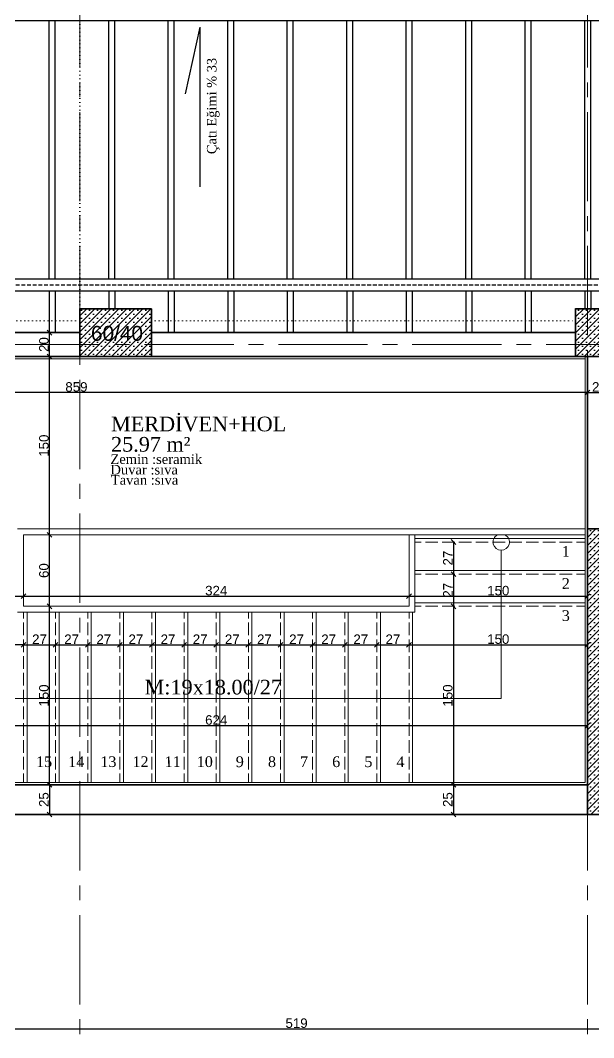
# Model space of a CAD drawing. Header units: centimetres. Extents: x 14449 to 53524, y -19051 to -10746.
# Drawn here: x 38182 to 38664, y -12496 to -11641 of the extents above; entities that cross this region are included whole.
import ezdxf

# ---------------------------------------------------------------- set-up
doc = ezdxf.new("R2010")
doc.units = ezdxf.units.CM
for name, pattern in [('CENTER2', [112.5, 75, -12.5, 12.5, -12.5]), ('DOT2', [3.175, 0, -3.175]), ('HIDDEN2', [4.7625, 3.175, -1.5875]), ('IZDUSUM1', [20, 7.5, -5, 7.5, 0])]:
    doc.linetypes.add(name, pattern=pattern)
for name, color, linetype, lineweight in [('P-AKS', 255, 'Continuous', 5), ('P-KİRİŞ', 130, 'DOT2', 5), ('P-KOLON', 255, 'Continuous', 35), ('P-TARAMA', 252, 'Continuous', 5), ('P-ÖLÇÜ İÇ', 243, 'Continuous', 0), ('rtm-duv tugla', 22, 'Continuous', 35), ('rtm-merdiven', 220, 'Continuous', 20), ('rtm-merdiven izdusum', 254, 'IZDUSUM1', 15), ('rtm-merdiven yazı', 7, 'Continuous', 20), ('rtm-mhl-yazı-malzeme', 7, 'Continuous', 13), ('rtm-plan katmanı-03', 233, 'Continuous', 30), ('rtm-plan katmanı-04', 33, 'Continuous', 25), ('rtm-sembol ok', 7, 'Continuous', 20), ('rtm-sıva', 252, 'Continuous', 15)]:
    doc.layers.add(name, color=color, linetype=linetype, lineweight=lineweight)
doc.styles.add('arial_1_18', font='arial.ttf', dxfattribs={"height": 0.2})
doc.styles.get("Standard").update_dxf_attribs({"font": 'arial.ttf'})
doc.styles.add('times new roman_1_18', font='times.ttf', dxfattribs={"height": 0.2})
doc.styles.add('VAZ-OLCU', font='times.ttf', dxfattribs={"height": 60})
doc.styles.add('ölçü', font='times.ttf', dxfattribs={"height": 10})
doc.dimstyles.new('İÇ ÖLÇÜ', dxfattribs={"dimtxt": 8, "dimasz": 4, "dimexe": 1.25, "dimexo": 0.625, "dimtad": 1, "dimdec": 0, "dimtxsty": 'Standard', "dimblk": 'OBLIQUE', "dimcen": 2.5, "dimse1": 1, "dimse2": 1, "dimclrd": 256, "dimclrt": 256, "dimadec": 0, "dimazin": 0, "dimtfac": 1, "dimtdec": 0, "dimtmove": 1, "dimatfit": 3, "dimldrblk": 'OBLIQUE', "dimfxl": 1, "dimarcsym": 0})
pattern_1 = [(45, (6137.022, -2421.1107), (-3.36759605, 3.36759605), []), (45, (6140.39, -2421.1107), (-3.36759605, 3.36759605), [0, -4.7625])]

# ---------------------------------------------------------------- blocks, each defined once
blk = doc.blocks.new('YTUJ7U')
at = {"layer": 'P-AKS', "linetype": 'CENTER2'}
for points in [[(27580.62, -9962.63), (27580.62, -8554.55)], [(28007.12, -9962.63), (28007.12, -8554.55)], [(25834.86, -9295.51), (29322.56, -9295.51)], [(25834.86, -9690.51), (29322.56, -9690.51)]]:
    blk.add_lwpolyline(points, dxfattribs=at)
blk = doc.blocks.new('_Oblique')
at = {"color": 0, "linetype": 'ByBlock', "lineweight": -2}
blk.add_line((-0.5, -0.5), (0.5, 0.5), dxfattribs=at)
blk = doc.blocks.new('*D4626')
at = {"layer": 'Defpoints', "color": 0, "lineweight": 30, "transparency": 16777216}
for p in [(38034.72, -12233.37), (38658.72, -12233.37), (38658.72, -12233.37)]:
    blk.add_point(p, dxfattribs=at)
at = {"layer": 'P-ÖLÇÜ İÇ', "lineweight": -2, "transparency": 16777216}
blk.add_line((38034.72, -12233.37), (38658.72, -12233.37), dxfattribs=at)
at = {"layer": 'P-ÖLÇÜ İÇ', "lineweight": -2, "transparency": 16777216, "xscale": 4, "yscale": 4, "zscale": 4, "rotation": 180}
blk.add_blockref('_Oblique', (38034.72, -12233.37), dxfattribs=at)
at = {"layer": 'P-ÖLÇÜ İÇ', "lineweight": -2, "transparency": 16777216, "xscale": 4, "yscale": 4, "zscale": 4}
blk.add_blockref('_Oblique', (38658.72, -12233.37), dxfattribs=at)
at = {"layer": 'P-ÖLÇÜ İÇ', "transparency": 16777216, "insert": (38346.72, -12228.66), "char_height": 8, "attachment_point": 5}
blk.add_mtext('624', dxfattribs=at)
blk = doc.blocks.new('*D4641')
at = {"layer": 'Defpoints', "color": 0, "lineweight": 30, "transparency": 16777216}
for p in [(38658.72, -11953.43), (38678.72, -11953.43), (38678.72, -11953.43)]:
    blk.add_point(p, dxfattribs=at)
at = {"layer": 'P-ÖLÇÜ İÇ', "lineweight": -2, "transparency": 16777216}
blk.add_line((38658.72, -11953.43), (38678.72, -11953.43), dxfattribs=at)
at = {"layer": 'P-ÖLÇÜ İÇ', "lineweight": -2, "transparency": 16777216, "xscale": 4, "yscale": 4, "zscale": 4, "rotation": 180}
blk.add_blockref('_Oblique', (38658.72, -11953.43), dxfattribs=at)
at = {"layer": 'P-ÖLÇÜ İÇ', "lineweight": -2, "transparency": 16777216, "xscale": 4, "yscale": 4, "zscale": 4}
blk.add_blockref('_Oblique', (38678.72, -11953.43), dxfattribs=at)
at = {"layer": 'P-ÖLÇÜ İÇ', "transparency": 16777216, "insert": (38668.72, -11948.72), "char_height": 8, "attachment_point": 5}
blk.add_mtext('20', dxfattribs=at)
blk = doc.blocks.new('*D4642')
at = {"layer": 'Defpoints', "color": 0, "lineweight": 30, "transparency": 16777216}
for p in [(37799.72, -11953.43), (37799.72, -11953.43), (38658.72, -11953.43)]:
    blk.add_point(p, dxfattribs=at)
at = {"layer": 'P-ÖLÇÜ İÇ', "lineweight": -2, "transparency": 16777216}
blk.add_line((38658.72, -11953.43), (37799.72, -11953.43), dxfattribs=at)
at = {"layer": 'P-ÖLÇÜ İÇ', "lineweight": -2, "transparency": 16777216, "xscale": 4, "yscale": 4, "zscale": 4, "rotation": 180}
blk.add_blockref('_Oblique', (37799.72, -11953.43), dxfattribs=at)
at = {"layer": 'P-ÖLÇÜ İÇ', "lineweight": -2, "transparency": 16777216, "xscale": 4, "yscale": 4, "zscale": 4}
blk.add_blockref('_Oblique', (38658.72, -11953.43), dxfattribs=at)
at = {"layer": 'P-ÖLÇÜ İÇ', "transparency": 16777216, "insert": (38229.22, -11948.72), "char_height": 8, "attachment_point": 5}
blk.add_mtext('859', dxfattribs=at)
blk = doc.blocks.new('*D4627')
at = {"layer": 'Defpoints', "color": 0, "lineweight": 30, "transparency": 16777216}
for p in [(38206.65, -12133.05), (38206.65, -12133.05), (38206.65, -12283.05)]:
    blk.add_point(p, dxfattribs=at)
at = {"layer": 'P-ÖLÇÜ İÇ', "lineweight": -2, "transparency": 16777216}
blk.add_line((38206.65, -12283.05), (38206.65, -12133.05), dxfattribs=at)
at = {"layer": 'P-ÖLÇÜ İÇ', "lineweight": -2, "transparency": 16777216, "xscale": 4, "yscale": 4, "zscale": 4}
for p, rotation in [((38206.65, -12133.05), 90), ((38206.65, -12283.05), 270)]:
    blk.add_blockref('_Oblique', p, dxfattribs=dict(at, rotation=rotation))
at = {"layer": 'P-ÖLÇÜ İÇ', "transparency": 16777216, "insert": (38201.94, -12208.05), "char_height": 8, "attachment_point": 5, "rotation": 90}
blk.add_mtext('150', dxfattribs=at)
blk = doc.blocks.new('*D4628')
at = {"layer": 'Defpoints', "color": 0, "lineweight": 30, "transparency": 16777216}
for p in [(38206.65, -12283.05), (38206.65, -12308.05), (38206.65, -12308.05)]:
    blk.add_point(p, dxfattribs=at)
at = {"layer": 'P-ÖLÇÜ İÇ', "lineweight": -2, "transparency": 16777216}
blk.add_line((38206.65, -12283.05), (38206.65, -12308.05), dxfattribs=at)
at = {"layer": 'P-ÖLÇÜ İÇ', "lineweight": -2, "transparency": 16777216, "xscale": 4, "yscale": 4, "zscale": 4}
for p, rotation in [((38206.65, -12283.05), 90), ((38206.65, -12308.05), 270)]:
    blk.add_blockref('_Oblique', p, dxfattribs=dict(at, rotation=rotation))
at = {"layer": 'P-ÖLÇÜ İÇ', "transparency": 16777216, "insert": (38201.94, -12295.55), "char_height": 8, "attachment_point": 5, "rotation": 90}
blk.add_mtext('25', dxfattribs=at)
blk = doc.blocks.new('*D4629')
at = {"layer": 'Defpoints', "color": 0, "lineweight": 30, "transparency": 16777216}
for p in [(38206.65, -12073.05), (38206.65, -12073.05), (38206.65, -12133.05)]:
    blk.add_point(p, dxfattribs=at)
at = {"layer": 'P-ÖLÇÜ İÇ', "lineweight": -2, "transparency": 16777216}
blk.add_line((38206.65, -12133.05), (38206.65, -12073.05), dxfattribs=at)
at = {"layer": 'P-ÖLÇÜ İÇ', "lineweight": -2, "transparency": 16777216, "xscale": 4, "yscale": 4, "zscale": 4}
for p, rotation in [((38206.65, -12073.05), 90), ((38206.65, -12133.05), 270)]:
    blk.add_blockref('_Oblique', p, dxfattribs=dict(at, rotation=rotation))
at = {"layer": 'P-ÖLÇÜ İÇ', "transparency": 16777216, "insert": (38201.94, -12103.05), "char_height": 8, "attachment_point": 5, "rotation": 90}
blk.add_mtext('60', dxfattribs=at)
blk = doc.blocks.new('*D4630')
at = {"layer": 'Defpoints', "color": 0, "lineweight": 30, "transparency": 16777216}
for p in [(38206.65, -11923.05), (38206.65, -11923.05), (38206.65, -12073.05)]:
    blk.add_point(p, dxfattribs=at)
at = {"layer": 'P-ÖLÇÜ İÇ', "lineweight": -2, "transparency": 16777216}
blk.add_line((38206.65, -12073.05), (38206.65, -11923.05), dxfattribs=at)
at = {"layer": 'P-ÖLÇÜ İÇ', "lineweight": -2, "transparency": 16777216, "xscale": 4, "yscale": 4, "zscale": 4}
for p, rotation in [((38206.65, -11923.05), 90), ((38206.65, -12073.05), 270)]:
    blk.add_blockref('_Oblique', p, dxfattribs=dict(at, rotation=rotation))
at = {"layer": 'P-ÖLÇÜ İÇ', "transparency": 16777216, "insert": (38201.94, -11998.05), "char_height": 8, "attachment_point": 5, "rotation": 90}
blk.add_mtext('150', dxfattribs=at)
blk = doc.blocks.new('*D4631')
at = {"layer": 'Defpoints', "color": 0, "lineweight": 30, "transparency": 16777216}
for p in [(38206.65, -11903.05), (38206.65, -11903.05), (38206.65, -11923.05)]:
    blk.add_point(p, dxfattribs=at)
at = {"layer": 'P-ÖLÇÜ İÇ', "lineweight": -2, "transparency": 16777216}
blk.add_line((38206.65, -11923.05), (38206.65, -11903.05), dxfattribs=at)
at = {"layer": 'P-ÖLÇÜ İÇ', "lineweight": -2, "transparency": 16777216, "xscale": 4, "yscale": 4, "zscale": 4}
for p, rotation in [((38206.65, -11903.05), 90), ((38206.65, -11923.05), 270)]:
    blk.add_blockref('_Oblique', p, dxfattribs=dict(at, rotation=rotation))
at = {"layer": 'P-ÖLÇÜ İÇ', "transparency": 16777216, "insert": (38201.94, -11913.05), "char_height": 8, "attachment_point": 5, "rotation": 90}
blk.add_mtext('20', dxfattribs=at)
blk = doc.blocks.new('*D4601')
at = {"layer": 'Defpoints', "color": 0, "lineweight": 30, "transparency": 16777216}
for p in [(38184.72, -12165.39), (38211.72, -12165.39), (38211.72, -12165.39)]:
    blk.add_point(p, dxfattribs=at)
at = {"layer": 'P-ÖLÇÜ İÇ', "lineweight": -2, "transparency": 16777216}
blk.add_line((38184.72, -12165.39), (38211.72, -12165.39), dxfattribs=at)
at = {"layer": 'P-ÖLÇÜ İÇ', "lineweight": -2, "transparency": 16777216, "xscale": 4, "yscale": 4, "zscale": 4, "rotation": 180}
blk.add_blockref('_Oblique', (38184.72, -12165.39), dxfattribs=at)
at = {"layer": 'P-ÖLÇÜ İÇ', "lineweight": -2, "transparency": 16777216, "xscale": 4, "yscale": 4, "zscale": 4}
blk.add_blockref('_Oblique', (38211.72, -12165.39), dxfattribs=at)
at = {"layer": 'P-ÖLÇÜ İÇ', "transparency": 16777216, "insert": (38198.22, -12160.74), "char_height": 8, "attachment_point": 5}
blk.add_mtext('27', dxfattribs=at)
blk = doc.blocks.new('*D4602')
at = {"layer": 'Defpoints', "color": 0, "lineweight": 30, "transparency": 16777216}
for p in [(38211.72, -12165.39), (38238.72, -12165.39), (38238.72, -12165.39)]:
    blk.add_point(p, dxfattribs=at)
at = {"layer": 'P-ÖLÇÜ İÇ', "lineweight": -2, "transparency": 16777216}
blk.add_line((38211.72, -12165.39), (38238.72, -12165.39), dxfattribs=at)
at = {"layer": 'P-ÖLÇÜ İÇ', "lineweight": -2, "transparency": 16777216, "xscale": 4, "yscale": 4, "zscale": 4, "rotation": 180}
blk.add_blockref('_Oblique', (38211.72, -12165.39), dxfattribs=at)
at = {"layer": 'P-ÖLÇÜ İÇ', "lineweight": -2, "transparency": 16777216, "xscale": 4, "yscale": 4, "zscale": 4}
blk.add_blockref('_Oblique', (38238.72, -12165.39), dxfattribs=at)
at = {"layer": 'P-ÖLÇÜ İÇ', "transparency": 16777216, "insert": (38225.22, -12160.74), "char_height": 8, "attachment_point": 5}
blk.add_mtext('27', dxfattribs=at)
blk = doc.blocks.new('*D4603')
at = {"layer": 'Defpoints', "color": 0, "lineweight": 30, "transparency": 16777216}
for p in [(38238.72, -12165.39), (38265.72, -12165.39), (38265.72, -12165.39)]:
    blk.add_point(p, dxfattribs=at)
at = {"layer": 'P-ÖLÇÜ İÇ', "lineweight": -2, "transparency": 16777216}
blk.add_line((38238.72, -12165.39), (38265.72, -12165.39), dxfattribs=at)
at = {"layer": 'P-ÖLÇÜ İÇ', "lineweight": -2, "transparency": 16777216, "xscale": 4, "yscale": 4, "zscale": 4, "rotation": 180}
blk.add_blockref('_Oblique', (38238.72, -12165.39), dxfattribs=at)
at = {"layer": 'P-ÖLÇÜ İÇ', "lineweight": -2, "transparency": 16777216, "xscale": 4, "yscale": 4, "zscale": 4}
blk.add_blockref('_Oblique', (38265.72, -12165.39), dxfattribs=at)
at = {"layer": 'P-ÖLÇÜ İÇ', "transparency": 16777216, "insert": (38252.22, -12160.74), "char_height": 8, "attachment_point": 5}
blk.add_mtext('27', dxfattribs=at)
blk = doc.blocks.new('*D4604')
at = {"layer": 'Defpoints', "color": 0, "lineweight": 30, "transparency": 16777216}
for p in [(38265.72, -12165.39), (38292.72, -12165.39), (38292.72, -12165.39)]:
    blk.add_point(p, dxfattribs=at)
at = {"layer": 'P-ÖLÇÜ İÇ', "lineweight": -2, "transparency": 16777216}
blk.add_line((38265.72, -12165.39), (38292.72, -12165.39), dxfattribs=at)
at = {"layer": 'P-ÖLÇÜ İÇ', "lineweight": -2, "transparency": 16777216, "xscale": 4, "yscale": 4, "zscale": 4, "rotation": 180}
blk.add_blockref('_Oblique', (38265.72, -12165.39), dxfattribs=at)
at = {"layer": 'P-ÖLÇÜ İÇ', "lineweight": -2, "transparency": 16777216, "xscale": 4, "yscale": 4, "zscale": 4}
blk.add_blockref('_Oblique', (38292.72, -12165.39), dxfattribs=at)
at = {"layer": 'P-ÖLÇÜ İÇ', "transparency": 16777216, "insert": (38279.22, -12160.74), "char_height": 8, "attachment_point": 5}
blk.add_mtext('27', dxfattribs=at)
blk = doc.blocks.new('*D4614')
at = {"layer": 'Defpoints', "color": 0, "lineweight": 30, "transparency": 16777216}
for p in [(38292.72, -12165.39), (38319.72, -12165.39), (38319.72, -12165.39)]:
    blk.add_point(p, dxfattribs=at)
at = {"layer": 'P-ÖLÇÜ İÇ', "lineweight": -2, "transparency": 16777216}
blk.add_line((38292.72, -12165.39), (38319.72, -12165.39), dxfattribs=at)
at = {"layer": 'P-ÖLÇÜ İÇ', "lineweight": -2, "transparency": 16777216, "xscale": 4, "yscale": 4, "zscale": 4, "rotation": 180}
blk.add_blockref('_Oblique', (38292.72, -12165.39), dxfattribs=at)
at = {"layer": 'P-ÖLÇÜ İÇ', "lineweight": -2, "transparency": 16777216, "xscale": 4, "yscale": 4, "zscale": 4}
blk.add_blockref('_Oblique', (38319.72, -12165.39), dxfattribs=at)
at = {"layer": 'P-ÖLÇÜ İÇ', "transparency": 16777216, "insert": (38306.22, -12160.74), "char_height": 8, "attachment_point": 5}
blk.add_mtext('27', dxfattribs=at)
blk = doc.blocks.new('*D4615')
at = {"layer": 'Defpoints', "color": 0, "lineweight": 30, "transparency": 16777216}
for p in [(38319.72, -12165.39), (38346.72, -12165.39), (38346.72, -12165.39)]:
    blk.add_point(p, dxfattribs=at)
at = {"layer": 'P-ÖLÇÜ İÇ', "lineweight": -2, "transparency": 16777216}
blk.add_line((38319.72, -12165.39), (38346.72, -12165.39), dxfattribs=at)
at = {"layer": 'P-ÖLÇÜ İÇ', "lineweight": -2, "transparency": 16777216, "xscale": 4, "yscale": 4, "zscale": 4, "rotation": 180}
blk.add_blockref('_Oblique', (38319.72, -12165.39), dxfattribs=at)
at = {"layer": 'P-ÖLÇÜ İÇ', "lineweight": -2, "transparency": 16777216, "xscale": 4, "yscale": 4, "zscale": 4}
blk.add_blockref('_Oblique', (38346.72, -12165.39), dxfattribs=at)
at = {"layer": 'P-ÖLÇÜ İÇ', "transparency": 16777216, "insert": (38333.22, -12160.74), "char_height": 8, "attachment_point": 5}
blk.add_mtext('27', dxfattribs=at)
blk = doc.blocks.new('*D4616')
at = {"layer": 'Defpoints', "color": 0, "lineweight": 30, "transparency": 16777216}
for p in [(38346.72, -12165.39), (38373.72, -12165.39), (38373.72, -12165.39)]:
    blk.add_point(p, dxfattribs=at)
at = {"layer": 'P-ÖLÇÜ İÇ', "lineweight": -2, "transparency": 16777216}
blk.add_line((38346.72, -12165.39), (38373.72, -12165.39), dxfattribs=at)
at = {"layer": 'P-ÖLÇÜ İÇ', "lineweight": -2, "transparency": 16777216, "xscale": 4, "yscale": 4, "zscale": 4, "rotation": 180}
blk.add_blockref('_Oblique', (38346.72, -12165.39), dxfattribs=at)
at = {"layer": 'P-ÖLÇÜ İÇ', "lineweight": -2, "transparency": 16777216, "xscale": 4, "yscale": 4, "zscale": 4}
blk.add_blockref('_Oblique', (38373.72, -12165.39), dxfattribs=at)
at = {"layer": 'P-ÖLÇÜ İÇ', "transparency": 16777216, "insert": (38360.22, -12160.74), "char_height": 8, "attachment_point": 5}
blk.add_mtext('27', dxfattribs=at)
blk = doc.blocks.new('*D4617')
at = {"layer": 'Defpoints', "color": 0, "lineweight": 30, "transparency": 16777216}
for p in [(38373.72, -12165.39), (38400.72, -12165.39), (38400.72, -12165.39)]:
    blk.add_point(p, dxfattribs=at)
at = {"layer": 'P-ÖLÇÜ İÇ', "lineweight": -2, "transparency": 16777216}
blk.add_line((38373.72, -12165.39), (38400.72, -12165.39), dxfattribs=at)
at = {"layer": 'P-ÖLÇÜ İÇ', "lineweight": -2, "transparency": 16777216, "xscale": 4, "yscale": 4, "zscale": 4, "rotation": 180}
blk.add_blockref('_Oblique', (38373.72, -12165.39), dxfattribs=at)
at = {"layer": 'P-ÖLÇÜ İÇ', "lineweight": -2, "transparency": 16777216, "xscale": 4, "yscale": 4, "zscale": 4}
blk.add_blockref('_Oblique', (38400.72, -12165.39), dxfattribs=at)
at = {"layer": 'P-ÖLÇÜ İÇ', "transparency": 16777216, "insert": (38387.22, -12160.74), "char_height": 8, "attachment_point": 5}
blk.add_mtext('27', dxfattribs=at)
blk = doc.blocks.new('*D4618')
at = {"layer": 'Defpoints', "color": 0, "lineweight": 30, "transparency": 16777216}
for p in [(38400.72, -12165.39), (38427.72, -12165.39), (38427.72, -12165.39)]:
    blk.add_point(p, dxfattribs=at)
at = {"layer": 'P-ÖLÇÜ İÇ', "lineweight": -2, "transparency": 16777216}
blk.add_line((38400.72, -12165.39), (38427.72, -12165.39), dxfattribs=at)
at = {"layer": 'P-ÖLÇÜ İÇ', "lineweight": -2, "transparency": 16777216, "xscale": 4, "yscale": 4, "zscale": 4, "rotation": 180}
blk.add_blockref('_Oblique', (38400.72, -12165.39), dxfattribs=at)
at = {"layer": 'P-ÖLÇÜ İÇ', "lineweight": -2, "transparency": 16777216, "xscale": 4, "yscale": 4, "zscale": 4}
blk.add_blockref('_Oblique', (38427.72, -12165.39), dxfattribs=at)
at = {"layer": 'P-ÖLÇÜ İÇ', "transparency": 16777216, "insert": (38414.22, -12160.74), "char_height": 8, "attachment_point": 5}
blk.add_mtext('27', dxfattribs=at)
blk = doc.blocks.new('*D4619')
at = {"layer": 'Defpoints', "color": 0, "lineweight": 30, "transparency": 16777216}
for p in [(38427.72, -12165.39), (38454.72, -12165.39), (38454.72, -12168.25)]:
    blk.add_point(p, dxfattribs=at)
at = {"layer": 'P-ÖLÇÜ İÇ', "lineweight": -2, "transparency": 16777216}
blk.add_line((38427.72, -12165.39), (38454.72, -12165.39), dxfattribs=at)
at = {"layer": 'P-ÖLÇÜ İÇ', "lineweight": -2, "transparency": 16777216, "xscale": 4, "yscale": 4, "zscale": 4, "rotation": 180}
blk.add_blockref('_Oblique', (38427.72, -12165.39), dxfattribs=at)
at = {"layer": 'P-ÖLÇÜ İÇ', "lineweight": -2, "transparency": 16777216, "xscale": 4, "yscale": 4, "zscale": 4}
blk.add_blockref('_Oblique', (38454.72, -12165.39), dxfattribs=at)
at = {"layer": 'P-ÖLÇÜ İÇ', "transparency": 16777216, "insert": (38441.22, -12160.74), "char_height": 8, "attachment_point": 5}
blk.add_mtext('27', dxfattribs=at)
blk = doc.blocks.new('*D4620')
at = {"layer": 'Defpoints', "color": 0, "lineweight": 30, "transparency": 16777216}
for p in [(38481.72, -12165.39), (38481.72, -12165.39), (38454.72, -12168.25)]:
    blk.add_point(p, dxfattribs=at)
at = {"layer": 'P-ÖLÇÜ İÇ', "lineweight": -2, "transparency": 16777216}
blk.add_line((38454.72, -12165.39), (38481.72, -12165.39), dxfattribs=at)
at = {"layer": 'P-ÖLÇÜ İÇ', "lineweight": -2, "transparency": 16777216, "xscale": 4, "yscale": 4, "zscale": 4, "rotation": 180}
blk.add_blockref('_Oblique', (38454.72, -12165.39), dxfattribs=at)
at = {"layer": 'P-ÖLÇÜ İÇ', "lineweight": -2, "transparency": 16777216, "xscale": 4, "yscale": 4, "zscale": 4}
blk.add_blockref('_Oblique', (38481.72, -12165.39), dxfattribs=at)
at = {"layer": 'P-ÖLÇÜ İÇ', "transparency": 16777216, "insert": (38468.22, -12160.74), "char_height": 8, "attachment_point": 5}
blk.add_mtext('27', dxfattribs=at)
blk = doc.blocks.new('*D4621')
at = {"layer": 'Defpoints', "color": 0, "lineweight": 30, "transparency": 16777216}
for p in [(38481.72, -12165.39), (38508.72, -12165.39), (38508.72, -12165.39)]:
    blk.add_point(p, dxfattribs=at)
at = {"layer": 'P-ÖLÇÜ İÇ', "lineweight": -2, "transparency": 16777216}
blk.add_line((38481.72, -12165.39), (38508.72, -12165.39), dxfattribs=at)
at = {"layer": 'P-ÖLÇÜ İÇ', "lineweight": -2, "transparency": 16777216, "xscale": 4, "yscale": 4, "zscale": 4, "rotation": 180}
blk.add_blockref('_Oblique', (38481.72, -12165.39), dxfattribs=at)
at = {"layer": 'P-ÖLÇÜ İÇ', "lineweight": -2, "transparency": 16777216, "xscale": 4, "yscale": 4, "zscale": 4}
blk.add_blockref('_Oblique', (38508.72, -12165.39), dxfattribs=at)
at = {"layer": 'P-ÖLÇÜ İÇ', "transparency": 16777216, "insert": (38495.22, -12160.74), "char_height": 8, "attachment_point": 5}
blk.add_mtext('27', dxfattribs=at)
blk = doc.blocks.new('*D4622')
at = {"layer": 'Defpoints', "color": 0, "lineweight": 30, "transparency": 16777216}
for p in [(38508.72, -12165.39), (38658.72, -12165.39), (38658.72, -12165.39)]:
    blk.add_point(p, dxfattribs=at)
at = {"layer": 'P-ÖLÇÜ İÇ', "lineweight": -2, "transparency": 16777216}
blk.add_line((38508.72, -12165.39), (38658.72, -12165.39), dxfattribs=at)
at = {"layer": 'P-ÖLÇÜ İÇ', "lineweight": -2, "transparency": 16777216, "xscale": 4, "yscale": 4, "zscale": 4, "rotation": 180}
blk.add_blockref('_Oblique', (38508.72, -12165.39), dxfattribs=at)
at = {"layer": 'P-ÖLÇÜ İÇ', "lineweight": -2, "transparency": 16777216, "xscale": 4, "yscale": 4, "zscale": 4}
blk.add_blockref('_Oblique', (38658.72, -12165.39), dxfattribs=at)
at = {"layer": 'P-ÖLÇÜ İÇ', "transparency": 16777216, "insert": (38583.72, -12160.68), "char_height": 8, "attachment_point": 5}
blk.add_mtext('150', dxfattribs=at)
blk = doc.blocks.new('*D4623')
at = {"layer": 'Defpoints', "color": 0, "lineweight": 30, "transparency": 16777216}
for p in [(38034.72, -12165.39), (38034.72, -12165.39), (38184.72, -12165.39)]:
    blk.add_point(p, dxfattribs=at)
at = {"layer": 'P-ÖLÇÜ İÇ', "lineweight": -2, "transparency": 16777216}
blk.add_line((38184.72, -12165.39), (38034.72, -12165.39), dxfattribs=at)
at = {"layer": 'P-ÖLÇÜ İÇ', "lineweight": -2, "transparency": 16777216, "xscale": 4, "yscale": 4, "zscale": 4, "rotation": 180}
blk.add_blockref('_Oblique', (38034.72, -12165.39), dxfattribs=at)
at = {"layer": 'P-ÖLÇÜ İÇ', "lineweight": -2, "transparency": 16777216, "xscale": 4, "yscale": 4, "zscale": 4}
blk.add_blockref('_Oblique', (38184.72, -12165.39), dxfattribs=at)
at = {"layer": 'P-ÖLÇÜ İÇ', "transparency": 16777216, "insert": (38109.72, -12160.68), "char_height": 8, "attachment_point": 5}
blk.add_mtext('150', dxfattribs=at)
blk = doc.blocks.new('*D4610')
at = {"layer": 'Defpoints', "color": 0, "lineweight": 30, "transparency": 16777216}
for p in [(38034.72, -12124.64), (38184.72, -12124.64), (38184.72, -12124.64)]:
    blk.add_point(p, dxfattribs=at)
at = {"layer": 'P-ÖLÇÜ İÇ', "lineweight": -2, "transparency": 16777216}
blk.add_line((38034.72, -12124.64), (38184.72, -12124.64), dxfattribs=at)
at = {"layer": 'P-ÖLÇÜ İÇ', "lineweight": -2, "transparency": 16777216, "xscale": 4, "yscale": 4, "zscale": 4, "rotation": 180}
blk.add_blockref('_Oblique', (38034.72, -12124.64), dxfattribs=at)
at = {"layer": 'P-ÖLÇÜ İÇ', "lineweight": -2, "transparency": 16777216, "xscale": 4, "yscale": 4, "zscale": 4}
blk.add_blockref('_Oblique', (38184.72, -12124.64), dxfattribs=at)
at = {"layer": 'P-ÖLÇÜ İÇ', "transparency": 16777216, "insert": (38109.72, -12119.93), "char_height": 8, "attachment_point": 5}
blk.add_mtext('150', dxfattribs=at)
blk = doc.blocks.new('*D4611')
at = {"layer": 'Defpoints', "color": 0, "lineweight": 30, "transparency": 16777216}
for p in [(38184.72, -12124.64), (38508.72, -12124.64), (38508.72, -12124.64)]:
    blk.add_point(p, dxfattribs=at)
at = {"layer": 'P-ÖLÇÜ İÇ', "lineweight": -2, "transparency": 16777216}
blk.add_line((38184.72, -12124.64), (38508.72, -12124.64), dxfattribs=at)
at = {"layer": 'P-ÖLÇÜ İÇ', "lineweight": -2, "transparency": 16777216, "xscale": 4, "yscale": 4, "zscale": 4, "rotation": 180}
blk.add_blockref('_Oblique', (38184.72, -12124.64), dxfattribs=at)
at = {"layer": 'P-ÖLÇÜ İÇ', "lineweight": -2, "transparency": 16777216, "xscale": 4, "yscale": 4, "zscale": 4}
blk.add_blockref('_Oblique', (38508.72, -12124.64), dxfattribs=at)
at = {"layer": 'P-ÖLÇÜ İÇ', "transparency": 16777216, "insert": (38346.72, -12119.93), "char_height": 8, "attachment_point": 5}
blk.add_mtext('324', dxfattribs=at)
blk = doc.blocks.new('*D4612')
at = {"layer": 'Defpoints', "color": 0, "lineweight": 30, "transparency": 16777216}
for p in [(38508.72, -12124.64), (38658.72, -12124.64), (38658.72, -12124.64)]:
    blk.add_point(p, dxfattribs=at)
at = {"layer": 'P-ÖLÇÜ İÇ', "lineweight": -2, "transparency": 16777216}
blk.add_line((38508.72, -12124.64), (38658.72, -12124.64), dxfattribs=at)
at = {"layer": 'P-ÖLÇÜ İÇ', "lineweight": -2, "transparency": 16777216, "xscale": 4, "yscale": 4, "zscale": 4, "rotation": 180}
blk.add_blockref('_Oblique', (38508.72, -12124.64), dxfattribs=at)
at = {"layer": 'P-ÖLÇÜ İÇ', "lineweight": -2, "transparency": 16777216, "xscale": 4, "yscale": 4, "zscale": 4}
blk.add_blockref('_Oblique', (38658.72, -12124.64), dxfattribs=at)
at = {"layer": 'P-ÖLÇÜ İÇ', "transparency": 16777216, "insert": (38583.72, -12119.93), "char_height": 8, "attachment_point": 5}
blk.add_mtext('150', dxfattribs=at)
blk = doc.blocks.new('*D4632')
at = {"layer": 'Defpoints', "color": 0, "lineweight": 30, "transparency": 16777216}
for p in [(38546.05, -12079.05), (38546.05, -12106.05), (38546.05, -12106.05)]:
    blk.add_point(p, dxfattribs=at)
at = {"layer": 'P-ÖLÇÜ İÇ', "lineweight": -2, "transparency": 16777216}
blk.add_line((38546.05, -12079.05), (38546.05, -12106.05), dxfattribs=at)
at = {"layer": 'P-ÖLÇÜ İÇ', "lineweight": -2, "transparency": 16777216, "xscale": 4, "yscale": 4, "zscale": 4}
for p, rotation in [((38546.05, -12079.05), 90), ((38546.05, -12106.05), 270)]:
    blk.add_blockref('_Oblique', p, dxfattribs=dict(at, rotation=rotation))
at = {"layer": 'P-ÖLÇÜ İÇ', "transparency": 16777216, "insert": (38541.41, -12092.55), "char_height": 8, "attachment_point": 5, "rotation": 90}
blk.add_mtext('27', dxfattribs=at)
blk = doc.blocks.new('*D4633')
at = {"layer": 'Defpoints', "color": 0, "lineweight": 30, "transparency": 16777216}
for p in [(38546.05, -12106.05), (38546.05, -12133.05), (38546.05, -12133.05)]:
    blk.add_point(p, dxfattribs=at)
at = {"layer": 'P-ÖLÇÜ İÇ', "lineweight": -2, "transparency": 16777216}
blk.add_line((38546.05, -12106.05), (38546.05, -12133.05), dxfattribs=at)
at = {"layer": 'P-ÖLÇÜ İÇ', "lineweight": -2, "transparency": 16777216, "xscale": 4, "yscale": 4, "zscale": 4}
for p, rotation in [((38546.05, -12106.05), 90), ((38546.05, -12133.05), 270)]:
    blk.add_blockref('_Oblique', p, dxfattribs=dict(at, rotation=rotation))
at = {"layer": 'P-ÖLÇÜ İÇ', "transparency": 16777216, "insert": (38541.41, -12119.55), "char_height": 8, "attachment_point": 5, "rotation": 90}
blk.add_mtext('27', dxfattribs=at)
blk = doc.blocks.new('*D4634')
at = {"layer": 'Defpoints', "color": 0, "lineweight": 30, "transparency": 16777216}
for p in [(38546.05, -12133.05), (38546.05, -12283.05), (38546.05, -12283.05)]:
    blk.add_point(p, dxfattribs=at)
at = {"layer": 'P-ÖLÇÜ İÇ', "lineweight": -2, "transparency": 16777216}
blk.add_line((38546.05, -12133.05), (38546.05, -12283.05), dxfattribs=at)
at = {"layer": 'P-ÖLÇÜ İÇ', "lineweight": -2, "transparency": 16777216, "xscale": 4, "yscale": 4, "zscale": 4}
for p, rotation in [((38546.05, -12133.05), 90), ((38546.05, -12283.05), 270)]:
    blk.add_blockref('_Oblique', p, dxfattribs=dict(at, rotation=rotation))
at = {"layer": 'P-ÖLÇÜ İÇ', "transparency": 16777216, "insert": (38541.34, -12208.05), "char_height": 8, "attachment_point": 5, "rotation": 90}
blk.add_mtext('150', dxfattribs=at)
blk = doc.blocks.new('*D4635')
at = {"layer": 'Defpoints', "color": 0, "lineweight": 30, "transparency": 16777216}
for p in [(38546.05, -12283.05), (38546.05, -12308.05), (38546.05, -12308.05)]:
    blk.add_point(p, dxfattribs=at)
at = {"layer": 'P-ÖLÇÜ İÇ', "lineweight": -2, "transparency": 16777216}
blk.add_line((38546.05, -12283.05), (38546.05, -12308.05), dxfattribs=at)
at = {"layer": 'P-ÖLÇÜ İÇ', "lineweight": -2, "transparency": 16777216, "xscale": 4, "yscale": 4, "zscale": 4}
for p, rotation in [((38546.05, -12283.05), 90), ((38546.05, -12308.05), 270)]:
    blk.add_blockref('_Oblique', p, dxfattribs=dict(at, rotation=rotation))
at = {"layer": 'P-ÖLÇÜ İÇ', "transparency": 16777216, "insert": (38541.34, -12295.55), "char_height": 8, "attachment_point": 5, "rotation": 90}
blk.add_mtext('25', dxfattribs=at)
blk = doc.blocks.new('*D5029')
at = {"layer": 'Defpoints', "color": 0, "lineweight": 30, "transparency": 16777216}
for p in [(38154.72, -12308.05), (38673.72, -12308.05), (38673.72, -12488.2)]:
    blk.add_point(p, dxfattribs=at)
at = {"layer": 'P-ÖLÇÜ İÇ', "lineweight": -2, "transparency": 16777216}
blk.add_line((38154.72, -12488.2), (38673.72, -12488.2), dxfattribs=at)
at = {"layer": 'P-ÖLÇÜ İÇ', "lineweight": -2, "transparency": 16777216, "xscale": 4, "yscale": 4, "zscale": 4, "rotation": 180}
blk.add_blockref('_Oblique', (38154.72, -12488.2), dxfattribs=at)
at = {"layer": 'P-ÖLÇÜ İÇ', "lineweight": -2, "transparency": 16777216, "xscale": 4, "yscale": 4, "zscale": 4}
blk.add_blockref('_Oblique', (38673.72, -12488.2), dxfattribs=at)
at = {"layer": 'P-ÖLÇÜ İÇ', "transparency": 16777216, "insert": (38414.22, -12483.49), "char_height": 8, "attachment_point": 5}
blk.add_mtext('519', dxfattribs=at)

msp = doc.modelspace()

# ---------------------------------------------------------------- hatches: boundary and pattern name
at = {"layer": 'P-TARAMA', "lineweight": -3}
h = msp.add_hatch(dxfattribs=at)
h.set_pattern_fill('SACNCR', color=256, scale=2, style=0)
h.set_pattern_definition(pattern_1)
h.paths.add_polyline_path([(38232.22, -11923.05), (38292.22, -11923.05), (38292.22, -11883.05), (38232.22, -11883.05)])
h = msp.add_hatch(dxfattribs=at)
h.set_pattern_fill('SACNCR', color=256, scale=2, style=0)
h.set_pattern_definition(pattern_1)
h.paths.add_polyline_path([(38723.72, -11923.05), (38723.72, -11883.05), (38648.72, -11883.05), (38648.72, -11923.05)])
h = msp.add_hatch(dxfattribs=at)
h.set_pattern_fill('SACNCR', color=256, scale=2, style=0)
h.set_pattern_definition(pattern_1)
h.paths.add_polyline_path([(38658.72, -12308.05), (38688.72, -12308.05), (38688.72, -12068.05), (38658.72, -12068.05)])

# ---------------------------------------------------------------- linework, layer by layer
at = {"layer": 'P-KİRİŞ'}
for points in [[(38232.22, -11883.05), (38232.22, -11640.55)], [(37822.22, -11893.05), (38232.22, -11893.05)], [(38292.22, -11893.05), (38648.72, -11893.05)], [(37822.22, -11923.05), (38232.22, -11923.05)], [(38292.22, -11923.05), (38648.72, -11923.05)], [(38658.72, -11923.05), (38658.72, -12068.05)], [(38034.72, -12283.05), (38658.72, -12283.05)], [(38034.72, -12308.05), (38658.72, -12308.05)]]:
    msp.add_lwpolyline(points, dxfattribs=at)
at = {"layer": 'P-KOLON', "linetype": 'Continuous'}
for points in [[(38232.22, -11883.05), (38292.22, -11883.05), (38292.22, -11923.05), (38232.22, -11923.05)], [(38648.72, -11883.05), (38723.72, -11883.05), (38723.72, -11923.05), (38648.72, -11923.05)], [(38658.72, -12068.05), (38688.72, -12068.05), (38688.72, -12308.05), (38658.72, -12308.05)]]:
    msp.add_lwpolyline(points, close=True, dxfattribs=at)
at = {"layer": 'rtm-duv tugla'}
for p, q in [((37942.22, -11903.05), (38232.22, -11903.05)), ((38292.04, -11903.05), (38648.72, -11903.05)), ((37942.22, -11923.05), (38232.22, -11923.05)), ((38292.22, -11923.05), (38648.72, -11923.05)), ((38658.72, -11923.05), (38658.72, -12068.45)), ((38034.72, -12283.05), (38658.72, -12283.05)), ((38034.72, -12308.05), (38681.79, -12308.05))]:
    msp.add_line(p, q, dxfattribs=at)
at = {"layer": 'rtm-merdiven', "lineweight": 20}
for p, q in [((38179.72, -12068.05), (38656.72, -12068.05)), ((38184.72, -12073.05), (38656.72, -12073.05)), ((38184.72, -12133.05), (38184.72, -12073.05)), ((38508.72, -12073.05), (38508.72, -12133.05)), ((38513.72, -12073.05), (38513.72, -12138.05)), ((38513.72, -12076.05), (38656.72, -12076.05)), ((38586.22, -12085.91), (38586.22, -12210.55)), ((38513.72, -12103.05), (38656.72, -12103.05)), ((38508.72, -12133.05), (38184.72, -12133.05)), ((38513.72, -12130.05), (38656.72, -12130.05)), ((38513.72, -12138.05), (38179.72, -12138.05)), ((38187.72, -12138.05), (38187.72, -12281.05)), ((38214.72, -12138.05), (38214.72, -12281.05)), ((38241.72, -12138.05), (38241.72, -12281.05)), ((38268.72, -12138.05), (38268.72, -12281.05)), ((38295.72, -12138.05), (38295.72, -12281.05)), ((38322.72, -12138.05), (38322.72, -12281.05)), ((38349.72, -12138.05), (38349.72, -12281.05)), ((38376.72, -12138.05), (38376.72, -12281.05)), ((38403.72, -12138.05), (38403.72, -12281.05)), ((38430.72, -12138.05), (38430.72, -12281.05)), ((38457.72, -12138.05), (38457.72, -12281.05)), ((38484.72, -12138.05), (38484.72, -12281.05)), ((38511.72, -12138.05), (38511.72, -12281.05)), ((38586.22, -12210.55), (38107.22, -12210.55))]:
    msp.add_line(p, q, dxfattribs=at)
msp.add_arc((38586.22, -12079.05), 6.86, 118.99808, 61.00192, dxfattribs=at)
at = {"layer": 'rtm-merdiven izdusum', "ltscale": 0.7}
for p, q in [((38513.72, -12079.05), (38656.72, -12079.05)), ((38513.72, -12106.05), (38656.72, -12106.05)), ((38513.72, -12133.05), (38656.72, -12133.05)), ((38184.72, -12138.05), (38184.72, -12281.05)), ((38211.72, -12138.05), (38211.72, -12281.05)), ((38238.72, -12138.05), (38238.72, -12281.05)), ((38265.72, -12138.05), (38265.72, -12281.05)), ((38292.72, -12138.05), (38292.72, -12281.05)), ((38319.72, -12138.05), (38319.72, -12281.05)), ((38346.72, -12138.05), (38346.72, -12281.05)), ((38373.72, -12138.05), (38373.72, -12281.05)), ((38400.72, -12138.05), (38400.72, -12281.05)), ((38427.72, -12138.05), (38427.72, -12281.05)), ((38454.72, -12138.05), (38454.72, -12281.05)), ((38481.72, -12138.05), (38481.72, -12281.05)), ((38508.72, -12138.05), (38508.72, -12281.05))]:
    msp.add_line(p, q, dxfattribs=at)
at = {"layer": 'rtm-plan katmanı-03'}
for p, q in [((39757.92, -11858.05), (36711.44, -11858.05)), ((39757.92, -11868.05), (36711.44, -11868.05))]:
    msp.add_line(p, q, dxfattribs=at)
at = {"layer": 'rtm-plan katmanı-03', "linetype": 'HIDDEN2'}
msp.add_line((39757.92, -11863.05), (36711.44, -11863.05), dxfattribs=at)
at = {"layer": 'rtm-plan katmanı-03'}
msp.add_lwpolyline([(36716.12, -11640.55), (39762.55, -11640.55)], dxfattribs=at)
at = {"layer": 'rtm-plan katmanı-04'}
for p, q in [((38206.44, -11858.05), (38206.44, -11640.55)), ((38211.44, -11858.05), (38211.44, -11640.55)), ((38256.44, -11858.05), (38256.44, -11640.55)), ((38261.44, -11858.05), (38261.44, -11640.55)), ((38306.44, -11858.05), (38306.44, -11640.55)), ((38311.44, -11858.05), (38311.44, -11640.55)), ((38356.44, -11858.05), (38356.44, -11640.55)), ((38361.44, -11858.05), (38361.44, -11640.55)), ((38406.44, -11858.05), (38406.44, -11640.55)), ((38411.44, -11858.05), (38411.44, -11640.55)), ((38456.44, -11858.05), (38456.44, -11640.55)), ((38461.44, -11858.05), (38461.44, -11640.55)), ((38506.44, -11858.05), (38506.44, -11640.55)), ((38511.44, -11858.05), (38511.44, -11640.55)), ((38556.44, -11858.05), (38556.44, -11640.55)), ((38561.44, -11858.05), (38561.44, -11640.55)), ((38606.44, -11858.05), (38606.44, -11640.55)), ((38611.44, -11858.05), (38611.44, -11640.55)), ((38656.44, -11858.05), (38656.44, -11640.55)), ((38661.44, -11858.05), (38661.44, -11640.55)), ((38206.44, -11868.05), (38206.44, -11903.05)), ((38211.44, -11868.05), (38211.44, -11903.05)), ((38256.44, -11868.05), (38256.44, -11883.05)), ((38261.44, -11868.05), (38261.44, -11883.05)), ((38306.44, -11868.05), (38306.44, -11903.05)), ((38311.44, -11868.05), (38311.44, -11903.05)), ((38356.44, -11868.05), (38356.44, -11903.05)), ((38361.44, -11868.05), (38361.44, -11903.05)), ((38406.44, -11868.05), (38406.44, -11903.05)), ((38411.44, -11868.05), (38411.44, -11903.05)), ((38456.44, -11868.05), (38456.44, -11903.05)), ((38461.44, -11868.05), (38461.44, -11903.05)), ((38506.44, -11868.05), (38506.44, -11903.05)), ((38511.44, -11868.05), (38511.44, -11903.05)), ((38556.44, -11868.05), (38556.44, -11903.05)), ((38561.44, -11868.05), (38561.44, -11903.05)), ((38606.44, -11868.05), (38606.44, -11903.05)), ((38611.44, -11868.05), (38611.44, -11903.05)), ((38656.44, -11868.05), (38656.44, -11883.05)), ((38661.44, -11868.05), (38661.44, -11883.05))]:
    msp.add_line(p, q, dxfattribs=at)
at = {"layer": 'rtm-sembol ok', "lineweight": 30}
for q in [(38320.7, -11702.36), (38332.86, -11780.46)]:
    msp.add_line((38332.86, -11646.25), q, dxfattribs=at)
at = {"layer": 'rtm-sıva'}
for points in [[(37942.22, -11925.05), (38656.72, -11925.05)], [(38002.72, -12073.05), (38002.72, -12066.05), (38036.72, -12066.05), (38036.72, -12281.05), (38656.72, -12281.05), (38656.72, -11923.05)]]:
    msp.add_lwpolyline(points, dxfattribs=at)

# ---------------------------------------------------------------- block references
msp.add_blockref('YTUJ7U', (10651.6, -2617.54), dxfattribs=at)

# ---------------------------------------------------------------- texts
at = {"layer": 'P-KOLON', "linetype": 'Continuous', "style": 'arial_1_18'}
msp.add_text('60/40', height=12.5, dxfattribs=at).set_placement((38241.45, -11909.88))
at = {"layer": 'rtm-merdiven yazı', "style": 'VAZ-OLCU'}
for s, p in [('1', (38637.12, -12091.4)), ('2', (38637.12, -12118.4)), ('3', (38637.12, -12145.4)), ('15', (38195.33, -12268.22)), ('14', (38222.33, -12268.22)), ('13', (38249.33, -12268.22)), ('12', (38276.33, -12268.22)), ('11', (38303.33, -12268.22)), ('10', (38330.33, -12268.22)), ('9', (38363.18, -12268.22)), ('8', (38390.18, -12268.22)), ('7', (38417.18, -12268.22)), ('6', (38444.18, -12268.22)), ('5', (38471.18, -12268.22)), ('4', (38498.18, -12268.22))]:
    msp.add_text(s, height=9, rotation=0.42229, dxfattribs=at).set_placement(p)
at = {"layer": 'rtm-mhl-yazı-malzeme', "style": 'times new roman_1_18'}
msp.add_text('Çatı Eğimi %%% 33', height=8, rotation=90, dxfattribs=at).set_placement((38346.9, -11752.99))
at = {"layer": 'rtm-mhl-yazı-malzeme', "lineweight": 30, "style": 'ölçü'}
for s, height, p in [('MERDİVEN+HOL', 12.3462, (38258.3, -11985.98)), ('25.97 m²', 12.346, (38258.3, -12003.07)), ('M:19x18.00/27', 12.3462, (38286.5, -12207.18))]:
    msp.add_text(s, height=height, dxfattribs=at).set_placement(p)
at = {"layer": 'rtm-mhl-yazı-malzeme', "style": 'ölçü'}
for s, p in [('Zemin :seramik', (38257.79, -12013.38)), ('Duvar :sıva', (38257.79, -12022.26)), ('Tavan :sıva', (38258.09, -12030.85))]:
    msp.add_text(s, height=8.1003, dxfattribs=at).set_placement(p)

# ---------------------------------------------------------------- dimensions: what is measured, and where the dimension line sits
at = {"layer": 'P-ÖLÇÜ İÇ'}
for base, p1, p2, picture, middle in [((38206.65, -11903.05), (38206.65, -11923.05), (38206.65, -11903.05), '*D4631', (38201.94, -11913.05)), ((38206.65, -11923.05), (38206.65, -12073.05), (38206.65, -11923.05), '*D4630', (38201.94, -11998.05)), ((38206.65, -12073.05), (38206.65, -12133.05), (38206.65, -12073.05), '*D4629', (38201.94, -12103.05)), ((38546.05, -12106.05), (38546.05, -12079.05), (38546.05, -12106.05), '*D4632', (38541.41, -12092.55)), ((38546.05, -12133.05), (38546.05, -12106.05), (38546.05, -12133.05), '*D4633', (38541.41, -12119.55)), ((38206.65, -12133.05), (38206.65, -12283.05), (38206.65, -12133.05), '*D4627', (38201.94, -12208.05)), ((38546.05, -12283.05), (38546.05, -12133.05), (38546.05, -12283.05), '*D4634', (38541.34, -12208.05)), ((38206.65, -12308.05), (38206.65, -12283.05), (38206.65, -12308.05), '*D4628', (38201.94, -12295.55)), ((38546.05, -12308.05), (38546.05, -12283.05), (38546.05, -12308.05), '*D4635', (38541.34, -12295.55))]:
    dim = msp.add_linear_dim(base=base, p1=p1, p2=p2, angle=90, dimstyle='İÇ ÖLÇÜ', dxfattribs=at)
    dim.commit()
    dim.dimension.update_dxf_attribs({"geometry": picture, "text_midpoint": middle})
for base, p1, p2, picture, middle in [((37799.72, -11953.43), (38658.72, -11953.43), (37799.72, -11953.43), '*D4642', (38229.22, -11948.72)), ((38678.72, -11953.43), (38658.72, -11953.43), (38678.72, -11953.43), '*D4641', (38668.72, -11948.72)), ((38184.72, -12124.64), (38034.72, -12124.64), (38184.72, -12124.64), '*D4610', (38109.72, -12119.93)), ((38508.72, -12124.64), (38184.72, -12124.64), (38508.72, -12124.64), '*D4611', (38346.72, -12119.93)), ((38658.72, -12124.64), (38508.72, -12124.64), (38658.72, -12124.64), '*D4612', (38583.72, -12119.93)), ((38034.72, -12165.39), (38184.72, -12165.39), (38034.72, -12165.39), '*D4623', (38109.72, -12160.68)), ((38211.72, -12165.39), (38184.72, -12165.39), (38211.72, -12165.39), '*D4601', (38198.22, -12160.74)), ((38238.72, -12165.39), (38211.72, -12165.39), (38238.72, -12165.39), '*D4602', (38225.22, -12160.74)), ((38265.72, -12165.39), (38238.72, -12165.39), (38265.72, -12165.39), '*D4603', (38252.22, -12160.74)), ((38292.72, -12165.39), (38265.72, -12165.39), (38292.72, -12165.39), '*D4604', (38279.22, -12160.74)), ((38319.72, -12165.39), (38292.72, -12165.39), (38319.72, -12165.39), '*D4614', (38306.22, -12160.74)), ((38346.72, -12165.39), (38319.72, -12165.39), (38346.72, -12165.39), '*D4615', (38333.22, -12160.74)), ((38373.72, -12165.39), (38346.72, -12165.39), (38373.72, -12165.39), '*D4616', (38360.22, -12160.74)), ((38400.72, -12165.39), (38373.72, -12165.39), (38400.72, -12165.39), '*D4617', (38387.22, -12160.74)), ((38427.72, -12165.39), (38400.72, -12165.39), (38427.72, -12165.39), '*D4618', (38414.22, -12160.74)), ((38454.72, -12165.39), (38427.72, -12165.39), (38454.72, -12168.25), '*D4619', (38441.22, -12160.74)), ((38481.72, -12165.39), (38454.72, -12168.25), (38481.72, -12165.39), '*D4620', (38468.22, -12160.74)), ((38508.72, -12165.39), (38481.72, -12165.39), (38508.72, -12165.39), '*D4621', (38495.22, -12160.74)), ((38658.72, -12165.39), (38508.72, -12165.39), (38658.72, -12165.39), '*D4622', (38583.72, -12160.68)), ((38658.72, -12233.37), (38034.72, -12233.37), (38658.72, -12233.37), '*D4626', (38346.72, -12228.66)), ((38673.72, -12488.2), (38154.72, -12308.05), (38673.72, -12308.05), '*D5029', (38414.22, -12483.49))]:
    dim = msp.add_linear_dim(base=base, p1=p1, p2=p2, dimstyle='İÇ ÖLÇÜ', dxfattribs=at)
    dim.commit()
    dim.dimension.update_dxf_attribs({"geometry": picture, "text_midpoint": middle})

doc.saveas('drawing.dxf')
